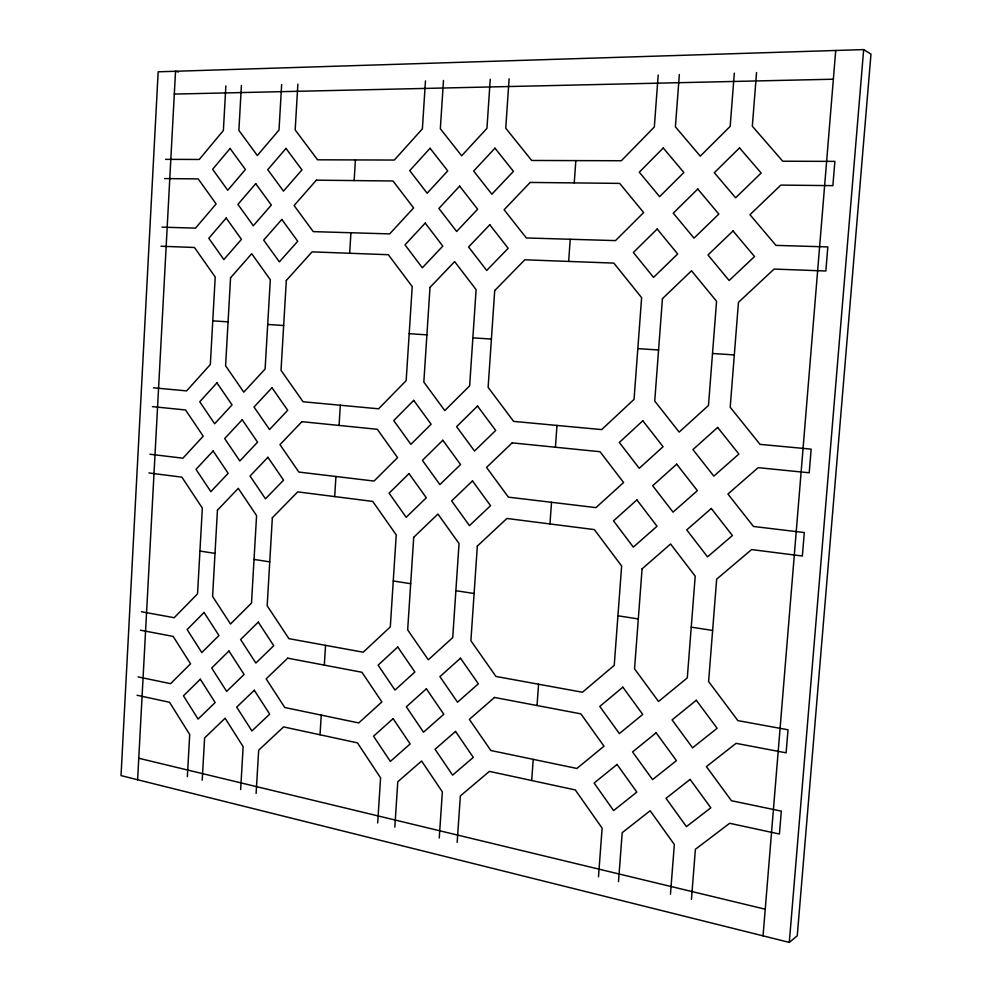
<?xml version="1.0" encoding="UTF-8"?>
<svg xmlns="http://www.w3.org/2000/svg" width="992" height="992" viewBox="0 0 992 992"><rect width="100%" height="100%" fill="white"/><g stroke="black" fill="none" stroke-linecap="round" stroke-linejoin="round"><path stroke-width="1.49" d="M137.615 779.749L175.534 71.263L178.362 72.007M187.364 776.637L189.708 734.539L169.545 702.274L137.045 695.243M225.866 85.944L223.374 130.51L199.28 159.464L165.614 159.352M202.207 780.245L204.6 737.924L225.11 718.245L243.139 746.666L240.647 789.607M241.403 85.548L238.874 130.374L257.337 155.508L279.012 130.051L281.654 84.531M256.122 793.377L258.664 750.188L283.6 726.913L357.467 742.872L380.581 777.864L377.679 822.988M297.873 84.122L295.182 129.927L317.576 159.811L394.332 160.047L422.381 128.886L425.469 80.91M320.032 734.787L321.234 715.12M324.322 665.124L325.537 645.346M334.688 496.583L335.928 476.507M339.078 425.432L340.318 405.232M349.668 253.27L350.932 232.748M354.144 180.569L355.421 159.935M394.828 827.154L397.78 781.758L421.6 761L442.358 791.876L439.258 837.98M443.486 80.451L440.336 128.737L461.652 155.806L486.948 128.365L490.246 79.273M457.176 842.344L460.338 795.956L489.391 771.379L575.298 789.942L602.119 828.134L598.498 876.754M509.107 78.802L505.746 128.216L531.687 160.468L621.327 160.741L654.323 127.001L658.192 75.032M531.712 780.518L533.212 759.364M537.044 705.535L538.569 684.232M549.965 523.95L551.515 502.299M555.433 447.231L556.983 425.432M568.652 261.417L570.226 239.27M574.244 182.9L575.831 160.605M618.5 881.628L622.195 832.685L650.169 810.737L674.337 844.514L670.456 894.288M679.346 74.499L675.403 126.827L700.29 156.153L730.174 126.381L734.316 73.123M691.449 899.397L695.392 849.301L729.666 823.286L779.427 834.036L781.312 811.134L731.464 800.73L706.403 766.618L736.076 743.343L786.123 752.841L788.02 729.777L737.887 720.626L708.598 681.541L716.67 579.13L751.601 549.58L802.354 556.028L804.289 532.543L753.461 526.467L727.917 494.028L758.173 467.654L809.212 472.787L811.158 449.14L760.046 444.366L730.199 407.266L738.457 302.337L774.095 269.068L825.852 271.002L827.836 246.921L775.992 245.384L749.964 214.706L780.828 185.095L832.883 185.64L834.88 161.386L782.738 161.225L752.32 126.207L756.549 72.552M763.046 935.853L835.723 50.48M789.297 942.4L863.66 49.6L158.162 71.808L121.024 775.608L789.297 942.4L797.246 935.816L870.976 54.126L863.66 49.6M174.319 94.079L833.367 79.211M164.585 178.572L198.214 178.92L216.107 203.943L195.523 228.135L161.994 227.143M160.977 246.239L194.457 247.479L215.214 277.041L210.329 364.523L186.608 390.898L153.438 387.798M212.772 320.862L228.073 321.867M267.704 324.458L283.662 325.5M409.188 333.696L426.907 334.85M472.862 337.85L491.412 339.066M637.819 348.626L658.576 349.978M712.516 353.499L734.316 354.925M152.433 406.633L185.554 409.969L203.199 436.195L182.912 458.192L149.891 454.237M148.899 472.961L181.883 477.152L202.331 508.102L197.544 593.836L174.183 617.718L141.496 611.742M199.938 551.044L215.004 553.387M254.039 559.426L269.75 561.856M393.266 580.99L410.688 583.693M455.874 590.686L474.102 593.514M617.929 615.784L638.302 618.946M691.238 627.142L712.628 630.453M140.517 630.205L173.154 636.405L190.538 663.797L170.574 683.674L138.024 676.891M138.756 758.26L765.229 909.205M217.446 510.186L212.586 596.415L230.504 623.993L251.497 603.086L256.581 515.592L238.278 488.362L217.446 510.186M230.553 277.785L225.593 365.775L243.784 392.162L265.112 369.024L270.308 279.707L251.72 253.716L230.553 277.785M272.341 517.774L267.17 605.777L288.895 638.65L363.196 652.215L390.302 626.907L396.23 534.886L372.744 501.419L297.687 491.883L272.341 517.774M286.316 280.476L281.021 370.338L303.081 401.76L378.597 408.803L406.162 380.63L412.226 286.564L388.343 254.708L312.071 251.869L286.316 280.476M413.714 537.292L407.675 629.895L428.296 659.804L452.724 637.62L459.048 543.554L437.943 514.054L413.714 537.292M429.995 287.42L423.832 382.081L444.788 410.601L469.638 385.838L476.11 289.652L454.646 261.59L429.995 287.42M477.326 546.084L470.89 640.745L495.963 676.457L582.44 692.242L614.234 665.347L621.637 566.01L594.344 529.592L506.9 518.469L477.326 546.084M494.71 290.557L488.126 387.364L513.62 421.389L601.66 429.598L634.049 399.367L641.626 297.65L613.837 263.103L524.818 259.792L494.71 290.557M642.084 568.838L634.545 668.831L658.527 701.48L687.295 677.883L695.206 576.166L670.592 543.988L642.084 568.838M662.445 298.654L654.732 401.066L679.16 432.09L708.474 405.48L716.571 301.27L691.511 270.779L662.445 298.654M230.094 148.49L212.623 169.285L227.751 190.266L245.421 169.508L230.094 148.49M226.188 218.042L208.804 238.278L223.857 259.557L241.453 239.37L226.188 218.042M255.725 183.656L237.919 204.377L253.32 225.742L271.337 205.059L255.725 183.656M285.994 148.428L267.741 169.669L283.489 191.096L301.952 169.892L285.994 148.428M281.827 219.455L263.674 240.114L279.347 261.863L297.724 241.254L281.827 219.455M316.361 180.172L294.091 205.518L313.274 231.632L389.658 233.901L413.614 207.923L393.006 180.99L316.361 180.172M216.95 382.838L199.752 401.76L214.656 423.77L232.054 404.897L216.95 382.838M430.069 148.254L409.733 170.636L427.155 193.229L447.739 170.884L430.069 148.254M213.131 450.976L196.007 469.365L210.85 491.66L228.16 473.333L213.131 450.976M242.209 419.728L224.676 438.563L239.841 460.958L257.573 442.184L242.209 419.728M271.982 387.736L254.026 407.03L269.539 429.524L287.705 410.291L271.982 387.736M425.221 223.113L404.996 244.838L422.332 267.79L442.804 246.103L425.221 223.113M459.643 186.124L438.886 208.432L456.642 231.471L477.66 209.213L459.643 186.124M494.971 148.168L473.668 171.07L491.858 194.184L513.447 171.343L494.971 148.168M267.914 457.3L250.046 476.024L265.484 498.827L283.563 480.165L267.914 457.3M301.89 421.687L279.98 444.664L298.877 472.068L374.021 481.058L397.569 457.622L377.307 429.288L301.89 421.687M489.8 224.75L468.596 246.971L486.7 270.456L508.177 248.298L489.8 224.75M530.174 182.441L504.11 209.746L526.33 237.956L615.474 240.61L643.647 212.561L619.665 183.384L530.174 182.441M204.067 612.448L187.141 629.573L201.822 652.55L218.947 635.5L204.067 612.448M413.738 400.359L393.75 420.583L410.886 444.354L431.123 424.204L413.738 400.359M663.251 147.969L639.307 172.199L659.606 196.664L683.872 172.496L663.251 147.969M200.322 679.21L183.47 695.826L198.09 719.088L215.14 702.547L200.322 679.21M228.954 651L211.693 668.013L226.647 691.399L244.094 674.473L228.954 651M258.267 622.12L240.597 639.53L255.874 663.053L273.755 645.705L258.267 622.12M408.989 473.593L389.112 493.185L406.162 517.303L426.3 497.773L408.989 473.593M442.829 440.25L422.418 460.362L439.89 484.592L460.548 464.554L442.829 440.25M477.536 406.038L456.605 426.672L474.498 451.025L495.702 430.466L477.536 406.038M657.175 229.016L633.367 252.489L653.554 277.376L677.685 253.977L657.175 229.016M697.773 189.026L673.283 213.156L694.003 238.142L718.828 214.074L697.773 189.026M739.524 147.882L714.327 172.707L735.618 197.792L761.162 173.03L739.524 147.882M254.287 690.246L236.691 707.135L251.906 730.93L269.7 714.141L254.287 690.246M287.717 658.167L266.154 678.863L284.766 707.507L358.732 722.945L381.883 701.927L361.931 672.266L287.717 658.167M472.477 480.922L451.645 500.898L469.452 525.611L490.544 505.697L472.477 480.922M512.145 442.866L486.539 467.418L508.375 497.141L595.944 507.619L623.596 482.521L600.036 451.72L512.145 442.866M733.026 230.95L707.978 254.981L729.145 280.513L754.54 256.544L733.026 230.95M397.755 646.995L378.113 665.148L394.977 690.048L414.867 671.993L397.755 646.995M642.816 420.769L619.318 442.457L639.245 468.311L663.065 446.698L642.816 420.769M393.117 718.654L373.562 736.2L390.352 761.422L410.142 743.963L393.117 718.654M426.374 688.808L406.323 706.8L423.51 732.183L443.808 714.277L426.374 688.808M460.486 658.192L439.915 676.656L457.523 702.187L478.355 683.81L460.486 658.192M636.889 499.906L613.515 520.874L633.342 547.125L657.026 526.244L636.889 499.906M676.705 464.169L652.674 485.733L673.035 512.132L697.376 490.656L676.705 464.169M717.65 427.428L692.937 449.599L713.843 476.135L738.879 454.051L717.65 427.428M455.539 731.414L435.066 749.258L452.588 775.124L473.308 757.38L455.539 731.414M494.512 697.45L469.365 719.374L490.842 750.51L576.873 768.465L604.004 746.207L580.866 713.856L494.512 697.45M711.301 508.499L686.737 529.914L707.519 556.859L732.418 535.544L711.301 508.499M622.852 687.158L599.788 706.428L619.368 733.596L642.742 714.426L622.852 687.158M617.061 764.46L594.121 783.035L613.602 810.576L636.839 792.112L617.061 764.46M656.134 732.803L632.561 751.899L652.55 779.625L676.432 760.641L656.134 732.803M696.297 700.265L672.068 719.894L692.577 747.807L717.142 728.289L696.297 700.265M690.11 779.402L666.016 798.312L686.414 826.609L710.842 807.823L690.11 779.402"/></g></svg>
